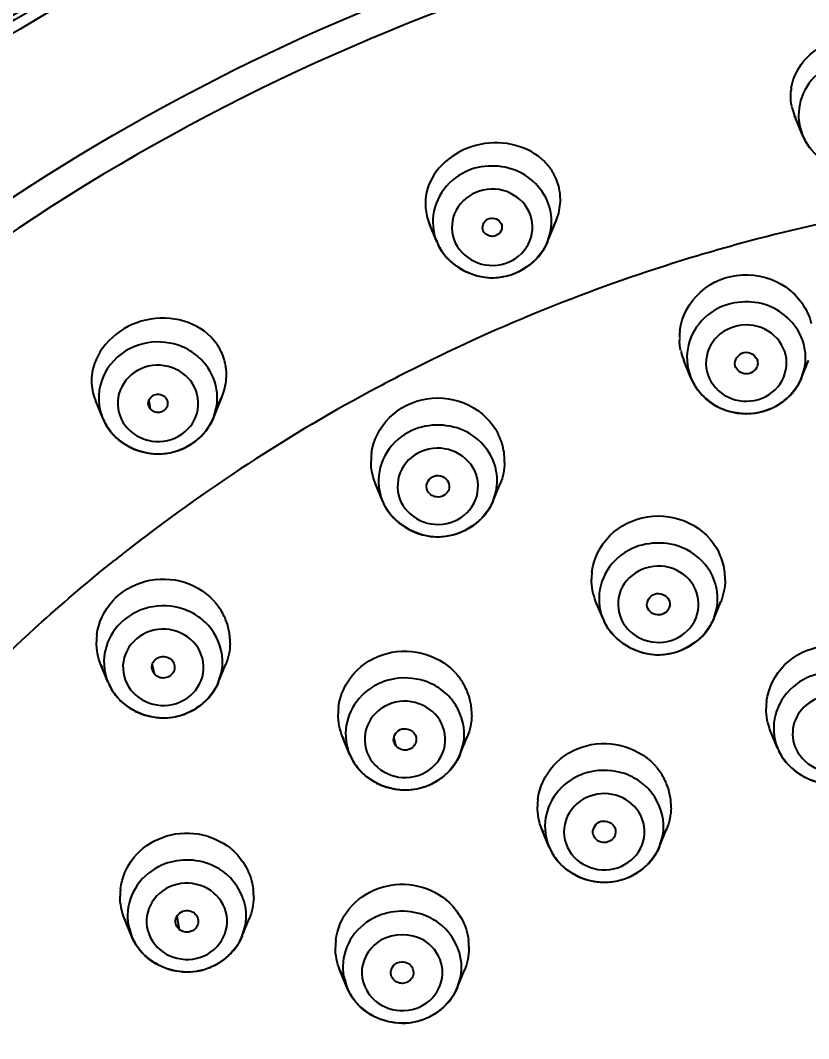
# Model space of a CAD drawing. Header units: millimetres. Extents: x 13495 to 14291, y -4366 to -3315.
# Drawn here: x 13871.43 to 13876.59, y -3789.52 to -3782.84 of the extents above; entities that cross this region are included whole.
import ezdxf

# ---------------------------------------------------------------- set-up
doc = ezdxf.new("R2010")
doc.units = ezdxf.units.MM
doc.header["$LTSCALE"] = 0.1
doc.layers.get('0').update_dxf_attribs({"lineweight": 15})
doc.layers.add('1', color=7, linetype='Continuous')
doc.styles.add('ARIAL', font='arial.ttf')
doc.dimstyles.new('사본 ISO-25', dxfattribs={"dimtxt": 4, "dimasz": 3.5, "dimexe": 0.5, "dimexo": 0.625, "dimgap": 1.5, "dimtad": 1, "dimtih": 1, "dimtoh": 1, "dimdec": 1, "dimlfac": 4, "dimdsep": 46, "dimtxsty": 'ARIAL', "dimcen": 0, "dimclrd": 3, "dimclre": 3, "dimclrt": 3, "dimadec": 1, "dimazin": 0, "dimtfac": 1, "dimtdec": 1, "dimtmove": 0, "dimatfit": 3, "dimfxl": 1.25, "dimtfill": 1, "dimarcsym": 0})

# ---------------------------------------------------------------- blocks, each defined once
blk = doc.blocks.new('*D104')
at = {"color": 3, "lineweight": -2, "transparency": 16777216}
for p, q in [((13864.184, -3793.8186), (13864.184, -3773.2593)), ((13894.2885, -3793.9819), (13894.2885, -3773.2593)), ((13867.684, -3773.7593), (13890.7885, -3773.7593))]:
    blk.add_line(p, q, dxfattribs=at)
at = {"color": 3, "transparency": 16777216}
for points in [[(13867.684, -3773.176), (13867.684, -3774.3427), (13864.184, -3773.7593)], [(13890.7885, -3773.176), (13890.7885, -3774.3427), (13894.2885, -3773.7593)]]:
    blk.add_solid(points, dxfattribs=at)
at = {"layer": 'Defpoints', "color": 0, "transparency": 16777216}
for p in [(13894.2885, -3773.7593), (13864.184, -3794.4436), (13894.2885, -3794.6069)]:
    blk.add_point(p, dxfattribs=at)
at = {"color": 3, "transparency": 16777216, "insert": (13879.2363, -3770.2511), "char_height": 4, "attachment_point": 5, "style": 'ARIAL', "bg_fill": 3, "box_fill_scale": 1.1, "bg_fill_color": 256, "bg_fill_true_color": 13158600, "bg_fill_transparency": 0}
blk.add_mtext('{\\fISOCPEUR|b0|i0|c0|p34;%%C}121', dxfattribs=at)

msp = doc.modelspace()

# ---------------------------------------------------------------- linework, layer by layer
at = {"layer": '1', "color": 7, "linetype": 'Continuous'}
for p, q in [((13876.5519, -3783.5922), (13876.4997, -3783.4642)), ((13876.5317, -3783.5234), (13876.5344, -3783.5365)), ((13876.5344, -3783.5365), (13876.5519, -3783.5922)), ((13874.931, -3783.8657), (13874.9222, -3783.8484)), ((13874.1551, -3784.2922), (13874.105, -3784.1694)), ((13874.8805, -3784.2922), (13874.937, -3784.1536)), ((13874.4593, -3784.2207), (13874.4555, -3784.2096)), ((13874.8805, -3784.2922), (13874.8998, -3784.2284)), ((13874.1551, -3784.2922), (13874.1627, -3784.3095)), ((13875.8202, -3785.1833), (13875.7743, -3785.0707)), ((13876.5456, -3785.1833), (13876.5916, -3785.0707)), ((13875.8001, -3785.1146), (13875.8018, -3785.1233)), ((13875.8018, -3785.1233), (13875.8027, -3785.1277)), ((13875.8027, -3785.1277), (13875.8202, -3785.1833)), ((13876.1105, -3785.1055), (13876.1096, -3785.102)), ((13876.5456, -3785.1833), (13876.5648, -3785.1195)), ((13871.9649, -3785.4475), (13871.9171, -3785.3303)), ((13872.2668, -3785.3334), (13872.2757, -3785.387)), ((13872.6903, -3785.4475), (13872.7476, -3785.3069)), ((13872.2757, -3785.387), (13872.2647, -3785.3628)), ((13872.6903, -3785.4475), (13872.7095, -3785.3837)), ((13873.7988, -3785.9913), (13873.7528, -3785.8787)), ((13873.7614, -3785.8982), (13873.7528, -3785.8787)), ((13873.7786, -3785.9226), (13873.7847, -3785.9521)), ((13874.093, -3785.9241), (13874.0887, -3785.9118)), ((13874.5242, -3785.9913), (13874.5701, -3785.8787)), ((13874.5242, -3785.9913), (13874.5434, -3785.9275)), ((13873.7988, -3785.9913), (13873.8064, -3786.0087)), ((13875.244, -3786.7649), (13875.198, -3786.6522)), ((13875.2066, -3786.6717), (13875.198, -3786.6522)), ((13875.9693, -3786.7649), (13876.0153, -3786.6522)), ((13875.2238, -3786.6962), (13875.2299, -3786.7257)), ((13875.5381, -3786.6976), (13875.534, -3786.686)), ((13875.9693, -3786.7649), (13875.9886, -3786.7011)), ((13875.244, -3786.7649), (13875.2516, -3786.7822)), ((13871.9994, -3787.1787), (13871.9534, -3787.066)), ((13872.2898, -3787.0656), (13872.3014, -3787.1243)), ((13872.7248, -3787.1787), (13872.7707, -3787.066)), ((13872.3014, -3787.1243), (13872.2888, -3787.0976)), ((13872.7248, -3787.1787), (13872.744, -3787.1149)), ((13873.5832, -3787.6515), (13873.5373, -3787.5388)), ((13873.8733, -3787.5443), (13873.8852, -3787.5971)), ((13874.3086, -3787.6515), (13874.3546, -3787.5388)), ((13876.3884, -3787.614), (13876.3425, -3787.5013)), ((13876.351, -3787.5208), (13876.3425, -3787.5013)), ((13873.8852, -3787.5971), (13873.873, -3787.5719)), ((13874.3086, -3787.6515), (13874.3278, -3787.5877)), ((13876.3683, -3787.5452), (13876.3744, -3787.5747)), ((13876.3884, -3787.614), (13876.396, -3787.6313)), ((13874.8896, -3788.2573), (13874.8436, -3788.1446)), ((13875.615, -3788.2573), (13875.6609, -3788.1446)), ((13875.1916, -3788.2029), (13875.1797, -3788.1792)), ((13875.615, -3788.2573), (13875.6342, -3788.1935)), ((13872.154, -3788.8449), (13872.108, -3788.7322)), ((13872.451, -3788.7146), (13872.4665, -3788.8015)), ((13872.8793, -3788.8449), (13872.9253, -3788.7322)), ((13872.1338, -3788.7761), (13872.154, -3788.8449)), ((13872.8793, -3788.8449), (13872.8986, -3788.7811)), ((13873.5651, -3789.1809), (13873.5191, -3789.0682)), ((13874.2905, -3789.1809), (13874.3365, -3789.0682)), ((13873.5449, -3789.1121), (13873.5651, -3789.1809)), ((13874.2905, -3789.1809), (13874.3097, -3789.1171))]:
    msp.add_line(p, q, dxfattribs=at)
for centre, radius, start, end in [((13876.8003, -3783.3321), 0.3263, 171.42297, 174.8519), ((13876.8322, -3783.3308), 0.3585, 192.00326, 192.66917), ((13876.8209, -3783.3334), 0.3469, 192.66172, 202.201), ((13876.8276, -3783.3304), 0.3542, 202.23117, 204.57653), ((13876.8739, -3783.4602), 0.3481, 180.57775, 190.47085), ((13876.8874, -3783.4548), 0.3626, 202.25567, 217.0837), ((13874.5923, -3784.0332), 0.3785, 42.51049, 48.23206), ((13874.6024, -3784.0243), 0.365, 30.92041, 42.54589), ((13874.5138, -3784.1913), 0.3976, 112.5157, 114.90561), ((13874.6155, -3784.0159), 0.3494, 28.63617, 30.84728), ((13874.6159, -3784.0153), 0.3488, 8.00059, 25.39648), ((13874.4136, -3784.0406), 0.334, 172.08467, 185.02031), ((13874.4187, -3784.0414), 0.3392, 168.18426, 172.07626), ((13874.4242, -3784.0425), 0.3447, 164.2431, 168.1831), ((13874.6195, -3784.0146), 0.3452, 5.4891, 7.95723), ((13879.2369, -3795.6275), 11.739, 95.75131, 104.70239), ((13874.5862, -3784.0103), 0.379, 337.77137, 345.75551), ((13874.4306, -3784.0372), 0.3514, 202.18379, 203.91727), ((13874.4297, -3784.0376), 0.3504, 203.91724, 205.44405), ((13874.4768, -3784.1603), 0.3476, 181.45723, 190.47345), ((13874.5579, -3784.16), 0.3487, 348.6939, 0.8839), ((13874.5684, -3784.0028), 0.3983, 327.16312, 336.60744), ((13874.5769, -3784.0067), 0.3889, 336.64156, 337.79973), ((13874.4838, -3784.1581), 0.355, 205.24294, 208.32886), ((13874.5456, -3784.1552), 0.3618, 323.77792, 337.76243), ((13879.2104, -3795.5162), 11.6246, 104.71513, 106.72222), ((13879.1816, -3795.4258), 11.5298, 106.71429, 116.02258), ((13876.1774, -3785.0795), 0.3943, 116.19972, 117.39668), ((13872.4116, -3785.1718), 0.3668, 41.64145, 43.83888), ((13872.4155, -3785.1685), 0.3616, 30.90115, 41.67102), ((13876.1346, -3784.922), 0.3897, 174.04418, 179.98776), ((13876.1384, -3784.9224), 0.3935, 173.08583, 174.05224), ((13872.4194, -3785.1657), 0.3569, 25.41414, 30.8287), ((13876.2225, -3785.0515), 0.3491, 356.80945, 12.65491), ((13872.4207, -3785.1647), 0.3552, 8.7411, 25.35813), ((13879.1171, -3795.2832), 11.3733, 116.04583, 118.04368), ((13876.134, -3784.9226), 0.3889, 192.6826, 193.4789), ((13876.1426, -3784.9203), 0.3979, 193.50905, 202.21084), ((13876.1476, -3784.9184), 0.4032, 202.19307, 202.95422), ((13876.1413, -3785.0515), 0.347, 183.12692, 190.48117), ((13876.2233, -3785.0512), 0.3483, 348.68105, 356.75255), ((13876.2213, -3784.9196), 0.4, 336.71622, 337.80236), ((13872.4218, -3785.1644), 0.3541, 7.66576, 8.72161), ((13872.4225, -3785.1643), 0.3534, 5.68774, 7.66612), ((13872.2348, -3785.2024), 0.343, 171.99951, 177.91407), ((13872.2398, -3785.2031), 0.3481, 170.75899, 172.00945), ((13876.1558, -3785.046), 0.3626, 202.25567, 217.0837), ((13876.2105, -3785.0462), 0.3621, 323.25936, 337.75325), ((13879.0349, -3795.1341), 11.2031, 118.03117, 128.17486), ((13872.3889, -3785.1603), 0.3875, 337.7741, 346.21562), ((13876.1647, -3785.0391), 0.3738, 217.10864, 225.81414), ((13876.2017, -3785.0396), 0.3731, 314.80628, 323.24308), ((13872.2364, -3785.1998), 0.345, 198.76212, 202.23748), ((13872.2413, -3785.1978), 0.3502, 202.23181, 203.53105), ((13872.2864, -3785.3156), 0.3475, 182.33806, 190.47922), ((13872.3667, -3785.3154), 0.3495, 348.7239, 5.08627), ((13872.3728, -3785.1536), 0.405, 327.77782, 336.66185), ((13872.3799, -3785.1569), 0.3971, 336.68816, 337.80279), ((13876.1707, -3785.0327), 0.3826, 225.83468, 234.4921), ((13876.1954, -3785.033), 0.3823, 305.94603, 314.78097), ((13872.2911, -3785.3144), 0.3524, 190.52836, 202.19458), ((13876.1777, -3785.0229), 0.3946, 234.49858, 244.73463), ((13876.1795, -3785.0189), 0.399, 244.7392, 249.73092), ((13876.1873, -3785.0209), 0.3968, 293.04103, 295.85155), ((13876.1886, -3785.0236), 0.3938, 295.85163, 305.94455), ((13872.3098, -3785.3063), 0.3727, 202.25995, 217.56546), ((13872.2957, -3785.3125), 0.3573, 202.20082, 208.29), ((13872.2977, -3785.3115), 0.3596, 208.28605, 209.18863), ((13872.3026, -3785.3086), 0.3652, 209.20733, 217.57511), ((13872.3054, -3785.3065), 0.3687, 217.57676, 221.65945), ((13872.3464, -3785.3037), 0.3731, 315.28027, 321.6501), ((13872.3159, -3785.2966), 0.3832, 221.71041, 235.70709), ((13874.2014, -3785.7315), 0.3982, 25.23873, 26.63819), ((13874.2, -3785.7322), 0.3998, 16.90524, 25.24184), ((13872.3222, -3785.2871), 0.3945, 235.73309, 245.21869), ((13872.3252, -3785.2806), 0.4017, 245.21444, 252.9756), ((13872.3276, -3785.2725), 0.4102, 252.99371, 263.46464), ((13872.3284, -3785.276), 0.4066, 280.74681, 287.61545), ((13872.3303, -3785.2817), 0.4006, 287.59612, 299.51493), ((13874.2053, -3785.7305), 0.3942, 8.47314, 16.89145), ((13874.2079, -3785.73), 0.3916, 0.00696, 8.46011), ((13872.3275, -3785.2727), 0.41, 263.47008, 269.91971), ((13872.3275, -3785.2705), 0.4122, 269.92238, 280.72258), ((13874.113, -3785.73), 0.3895, 174.08298, 179.98759), ((13874.1169, -3785.7304), 0.3934, 173.08721, 174.09127), ((13874.2137, -3785.7299), 0.3857, 358.81342, 359.99948), ((13874.2015, -3785.8592), 0.3487, 348.6939, 0.8839), ((13874.1197, -3785.8595), 0.3468, 183.14826, 190.48047), ((13874.2001, -3785.7277), 0.3997, 336.65819, 337.80297), ((13874.1893, -3785.8544), 0.3618, 323.77792, 337.76243), ((13874.1275, -3785.8573), 0.355, 205.24294, 208.32886), ((13878.9197, -3794.9773), 11.0086, 128.20811, 128.6452), ((13875.6466, -3786.505), 0.3982, 25.23873, 26.63819), ((13875.6451, -3786.5057), 0.3998, 16.90524, 25.24184), ((13875.6505, -3786.504), 0.3942, 8.47314, 16.89145), ((13875.5582, -3786.5036), 0.3895, 174.08298, 179.98759), ((13875.5621, -3786.5039), 0.3934, 173.08721, 174.09127), ((13875.653, -3786.5035), 0.3916, 0.00696, 8.46011), ((13875.6589, -3786.5035), 0.3857, 358.81342, 359.99948), ((13872.3908, -3786.9246), 0.4108, 37.56863, 39.00323), ((13872.3913, -3786.9242), 0.4101, 25.29252, 37.57761), ((13875.5648, -3786.6331), 0.3468, 183.14826, 190.48047), ((13875.6467, -3786.6327), 0.3487, 348.69391, 0.8839), ((13875.6452, -3786.5012), 0.3997, 336.65819, 337.80297), ((13872.4018, -3786.9189), 0.3984, 12.71498, 25.25092), ((13875.5727, -3786.6308), 0.355, 205.24294, 208.32886), ((13875.6345, -3786.628), 0.3618, 323.77792, 337.76243), ((13872.3175, -3786.9177), 0.3934, 173.08927, 174.14884), ((13872.4066, -3786.9176), 0.3934, 7.34476, 12.67048), ((13872.4068, -3786.9175), 0.3932, 6.4332, 7.34451), ((13872.4085, -3786.9174), 0.3915, 0.82583, 6.43683), ((13872.3133, -3786.9174), 0.3892, 174.14019, 179.9873), ((13872.4147, -3786.9173), 0.3853, 358.76783, 359.99941), ((13872.4119, -3786.9173), 0.3881, 0.00018, 0.81896), ((13872.324, -3786.9148), 0.4003, 202.19569, 205.24771), ((13872.3206, -3787.0468), 0.3472, 183.10431, 190.48193), ((13872.4027, -3787.0466), 0.348, 348.69428, 356.99931), ((13872.4011, -3786.9152), 0.3992, 336.57575, 337.80506), ((13872.3256, -3787.0456), 0.3524, 190.52836, 202.19458), ((13873.9746, -3787.3974), 0.4108, 37.56863, 39.00323), ((13872.3443, -3787.0375), 0.3727, 202.25995, 217.56546), ((13872.3302, -3787.0436), 0.3573, 202.20082, 208.29), ((13873.9752, -3787.3971), 0.4101, 25.29252, 37.57761), ((13872.3322, -3787.0426), 0.3596, 208.28605, 209.18863), ((13872.337, -3787.0398), 0.3652, 209.20733, 217.57511), ((13872.3398, -3787.0376), 0.3687, 217.57676, 221.65945), ((13872.3808, -3787.0349), 0.3731, 315.28027, 321.6501), ((13873.9857, -3787.3918), 0.3984, 12.71498, 25.25092), ((13872.3504, -3787.0277), 0.3832, 221.71041, 235.70709), ((13873.9013, -3787.3906), 0.3934, 173.08927, 174.14884), ((13873.9904, -3787.3904), 0.3934, 7.34476, 12.67048), ((13873.9906, -3787.3904), 0.3932, 6.4332, 7.34451), ((13876.7027, -3787.3526), 0.3895, 174.08298, 179.98759), ((13876.7066, -3787.353), 0.3934, 173.08721, 174.09127), ((13872.3567, -3787.0183), 0.3945, 235.73309, 245.21869), ((13872.3597, -3787.0118), 0.4017, 245.21444, 252.9756), ((13872.362, -3787.0036), 0.4102, 252.99371, 263.46464), ((13872.362, -3787.0016), 0.4122, 269.92238, 280.72258), ((13872.3628, -3787.0071), 0.4066, 280.74681, 287.61545), ((13872.3648, -3787.0128), 0.4006, 287.59612, 299.51493), ((13873.8971, -3787.3902), 0.3892, 174.14019, 179.9873), ((13873.9924, -3787.3902), 0.3915, 0.82584, 6.43683), ((13873.9958, -3787.3901), 0.3881, 0.00018, 0.81896), ((13873.9985, -3787.3901), 0.3853, 358.76783, 359.99941), ((13872.362, -3787.0038), 0.41, 263.47008, 269.91971), ((13873.9079, -3787.3876), 0.4003, 202.19569, 205.24771), ((13873.9045, -3787.5196), 0.3472, 183.10431, 190.48193), ((13873.9866, -3787.5195), 0.348, 348.69427, 356.99931), ((13873.9849, -3787.388), 0.3992, 336.57575, 337.80506), ((13876.7093, -3787.4821), 0.3468, 183.14826, 190.48047), ((13873.9095, -3787.5184), 0.3524, 190.52836, 202.19458), ((13873.9282, -3787.5103), 0.3727, 202.25995, 217.56546), ((13873.9141, -3787.5165), 0.3573, 202.20082, 208.29), ((13876.7171, -3787.4799), 0.355, 205.24294, 208.32886), ((13873.916, -3787.5154), 0.3596, 208.28605, 209.18863), ((13873.9209, -3787.5126), 0.3652, 209.20733, 217.57511), ((13873.9237, -3787.5104), 0.3687, 217.57676, 221.65945), ((13873.9647, -3787.5077), 0.3731, 315.28027, 321.6501), ((13875.281, -3788.0032), 0.4108, 37.56863, 39.00323), ((13873.9343, -3787.5006), 0.3832, 221.71041, 235.70709), ((13875.2815, -3788.0028), 0.4101, 25.29252, 37.57761), ((13873.9405, -3787.4911), 0.3945, 235.73309, 245.21869), ((13873.9435, -3787.4846), 0.4017, 245.21444, 252.9756), ((13873.9459, -3787.4764), 0.4102, 252.99371, 263.46464), ((13873.9467, -3787.48), 0.4066, 280.74681, 287.61545), ((13873.9486, -3787.4856), 0.4006, 287.59612, 299.51493), ((13875.2921, -3787.9975), 0.3984, 12.71498, 25.25092), ((13873.9458, -3787.4767), 0.41, 263.47008, 269.91971), ((13873.9458, -3787.4744), 0.4122, 269.92238, 280.72258), ((13875.2967, -3787.9962), 0.3935, 6.43448, 12.66977), ((13875.2035, -3787.9959), 0.3892, 174.14019, 179.9873), ((13875.2077, -3787.9963), 0.3934, 173.08927, 174.14884), ((13875.2988, -3787.996), 0.3915, 0.82583, 6.43683), ((13875.3049, -3787.9959), 0.3853, 358.76783, 359.99941), ((13875.3021, -3787.9959), 0.3881, 0.00018, 0.81896), ((13875.2143, -3787.9934), 0.4003, 202.19569, 205.24771), ((13875.2109, -3788.1254), 0.3472, 183.10431, 190.48193), ((13875.2929, -3788.1252), 0.348, 348.69428, 356.99931), ((13875.2913, -3787.9938), 0.3992, 336.57575, 337.80506), ((13875.2158, -3788.1242), 0.3524, 190.52836, 202.19458), ((13872.5334, -3788.601), 0.4265, 49.62067, 50.89991), ((13875.2345, -3788.1161), 0.3727, 202.25995, 217.56546), ((13875.2204, -3788.1222), 0.3573, 202.20082, 208.29001), ((13875.2224, -3788.1212), 0.3596, 208.28606, 209.18863), ((13875.2273, -3788.1184), 0.3652, 209.20733, 217.57511), ((13875.2301, -3788.1162), 0.3687, 217.57676, 221.65945), ((13875.2711, -3788.1135), 0.3731, 315.28027, 321.6501), ((13872.5122, -3788.7432), 0.3967, 113.66275, 117.5932), ((13875.2406, -3788.1063), 0.3832, 221.71041, 235.70709), ((13875.2469, -3788.0969), 0.3945, 235.73309, 245.21869), ((13875.2499, -3788.0904), 0.4017, 245.21444, 252.9756), ((13875.2523, -3788.0822), 0.4102, 252.99371, 263.46464), ((13875.2531, -3788.0857), 0.4066, 280.74681, 287.61545), ((13875.255, -3788.0914), 0.4006, 287.59612, 299.51493), ((13872.4685, -3788.5836), 0.3898, 174.00849, 179.98797), ((13872.4721, -3788.5839), 0.3935, 173.08475, 174.0163), ((13872.5611, -3788.5839), 0.3935, 6.03849, 6.91974), ((13872.564, -3788.5836), 0.3905, 1.09891, 6.04376), ((13875.2522, -3788.0824), 0.41, 263.47008, 269.91971), ((13875.2522, -3788.0802), 0.4122, 269.92238, 280.72258), ((13872.5685, -3788.5835), 0.3861, 358.87099, 1.09162), ((13873.9445, -3788.937), 0.4265, 49.62067, 50.89991), ((13872.4783, -3788.5812), 0.3999, 202.1913, 203.16065), ((13872.4834, -3788.5788), 0.4055, 203.18745, 213.51366), ((13872.475, -3788.713), 0.3471, 183.12522, 190.48123), ((13872.5562, -3788.7127), 0.3491, 348.71176, 4.15402), ((13872.5548, -3788.581), 0.4002, 336.76438, 337.80188), ((13873.9226, -3789.0778), 0.3951, 115.4522, 117.59737), ((13873.932, -3789.0792), 0.3968, 65.97719, 66.92406), ((13872.4827, -3788.7108), 0.355, 202.17964, 205.50507), ((13872.4891, -3788.7076), 0.3621, 205.53345, 215.53338), ((13872.545, -3788.7082), 0.3612, 324.59697, 337.77046), ((13873.8797, -3788.9195), 0.3898, 174.00849, 179.98796), ((13873.8833, -3788.9199), 0.3935, 173.08475, 174.0163), ((13873.9336, -3789.1009), 0.2647, 49.68426, 60.17315), ((13873.9722, -3788.9199), 0.3935, 6.0385, 6.91974), ((13873.9752, -3788.9196), 0.3905, 1.09891, 6.04376), ((13872.4923, -3788.7054), 0.3661, 215.52225, 216.87474), ((13872.4935, -3788.7045), 0.3676, 216.87498, 217.90571), ((13872.5007, -3788.6986), 0.3769, 217.94692, 229.63083), ((13872.5361, -3788.7017), 0.3722, 315.494, 324.57364), ((13873.9797, -3788.9195), 0.3861, 358.871, 1.09163), ((13872.523, -3788.6862), 0.3925, 297.16635, 307.90168), ((13872.5305, -3788.6961), 0.3802, 307.91776, 315.48163), ((13872.5173, -3788.6731), 0.4069, 278.38269, 279.66955), ((13872.5173, -3788.6729), 0.4071, 279.67453, 292.66367), ((13872.5211, -3788.6827), 0.3965, 292.69392, 297.16854), ((13873.8895, -3788.9171), 0.3999, 202.1913, 203.16065), ((13873.8945, -3788.9148), 0.4055, 203.18745, 213.51366), ((13873.8862, -3789.049), 0.3471, 183.12522, 190.48123), ((13873.9674, -3789.0487), 0.3491, 348.71176, 4.15402), ((13873.9659, -3788.917), 0.4002, 336.76438, 337.80188), ((13873.8939, -3789.0468), 0.355, 202.17964, 205.50507), ((13873.9002, -3789.0436), 0.3621, 205.53345, 215.53338), ((13873.9562, -3789.0442), 0.3612, 324.59697, 337.77046), ((13873.9034, -3789.0414), 0.3661, 215.52225, 216.87474), ((13873.9046, -3789.0405), 0.3676, 216.87498, 217.90571), ((13873.9118, -3789.0345), 0.3769, 217.94692, 229.63083), ((13873.9473, -3789.0377), 0.3722, 315.494, 324.57364), ((13873.9341, -3789.0222), 0.3925, 297.16635, 307.90168), ((13873.9416, -3789.032), 0.3802, 307.91776, 315.48163), ((13873.9285, -3789.0091), 0.4069, 278.38269, 279.66955), ((13873.9284, -3789.0089), 0.4071, 279.67453, 292.66367), ((13873.9323, -3789.0187), 0.3965, 292.69392, 297.16854)]:
    msp.add_arc(centre, radius, start, end, dxfattribs=at)
for points, knots in [([(13890.4964, -3803.3838), (13891.7025, -3802.0103), (13893.5812, -3798.7628), (13894.181, -3793.1935), (13892.4539, -3787.8406), (13888.6966, -3783.5616), (13883.5237, -3780.9851), (13877.7181, -3780.471), (13872.142, -3782.0794), (13869.0826, -3784.4668), (13867.869, -3785.8853)], [0, 0, 0, 0, 0.12306, 0.244548, 0.366574, 0.490907, 0.617911, 0.74639, 0.874326, 1, 1, 1, 1]), ([(13871.2498, -3782.8814), (13872.3544, -3782.204), (13874.7631, -3781.1316), (13878.6612, -3780.4901), (13882.6022, -3780.8428), (13886.3068, -3782.1679), (13889.5137, -3784.3745), (13891.992, -3787.3122), (13893.5588, -3790.7703), (13893.9167, -3793.2694), (13893.9167, -3794.5069)], [0, 0, 0, 0, 0.126491, 0.254042, 0.381737, 0.50862, 0.633952, 0.757411, 0.879197, 1, 1, 1, 1]), ([(13864.63, -3793.2566), (13864.7985, -3791.5486), (13865.8389, -3788.1363), (13869.2264, -3783.9757), (13873.9583, -3781.2677), (13879.388, -3780.3626), (13884.7984, -3781.3675), (13889.4745, -3784.1631), (13892.7757, -3788.3871), (13893.7443, -3791.8176), (13893.8773, -3793.5278)], [0, 0, 0, 0, 0.121767, 0.245638, 0.372075, 0.500191, 0.628257, 0.75457, 0.878307, 1, 1, 1, 1]), ([(13865.5061, -3794.0538), (13865.5699, -3792.7498), (13866.1258, -3790.1294), (13868.1502, -3786.6444), (13871.1731, -3783.8917), (13874.9145, -3782.1166), (13879.0382, -3781.4684), (13883.1805, -3782.0032), (13886.9724, -3783.6719), (13889.0646, -3785.4698), (13889.9385, -3786.4918)], [0, 0, 0, 0, 0.120916, 0.24321, 0.36755, 0.493861, 0.621392, 0.748983, 0.875454, 1, 1, 1, 1]), ([(13892.7719, -3794.0552), (13892.7069, -3792.7184), (13892.1186, -3790.0303), (13889.9707, -3786.491), (13886.7787, -3783.7586), (13882.8617, -3782.0957), (13878.5994, -3781.6522), (13874.3976, -3782.4698), (13870.6614, -3784.4699), (13868.7005, -3786.497), (13867.9181, -3787.6229)], [0, 0, 0, 0, 0.121003, 0.243481, 0.36811, 0.494728, 0.622437, 0.749946, 0.876036, 1, 1, 1, 1]), ([(13876.4776, -3783.2835), (13876.4888, -3783.2097), (13876.5704, -3783.0616), (13876.8551, -3782.904), (13877.1469, -3782.9629), (13877.2581, -3783.077)], [0, 0, 0, 0, 0.236292, 0.4956, 1, 1, 1, 1]), ([(13876.7276, -3783.1383), (13876.6679, -3783.1692), (13876.5635, -3783.2626), (13876.5252, -3783.3982), (13876.5259, -3783.4637)], [0, 0, 0, 0, 0.506472, 1, 1, 1, 1]), ([(13877.2772, -3783.5922), (13877.2489, -3783.6616), (13877.1448, -3783.786), (13876.9145, -3783.8522), (13876.6843, -3783.786), (13876.5802, -3783.6616), (13876.5519, -3783.5922)], [0, 0, 0, 0, 0.248278, 0.50001, 0.751734, 1, 1, 1, 1]), ([(13874.8444, -3783.7509), (13874.7342, -3783.6525), (13874.3976, -3783.5847), (13874.1313, -3783.8109), (13874.0924, -3783.9489)], [0, 0, 0, 0, 0.507451, 1, 1, 1, 1]), ([(13874.3463, -3783.8307), (13874.282, -3783.8606), (13874.1682, -3783.9561), (13874.1275, -3784.1001), (13874.1293, -3784.1691)], [0, 0, 0, 0, 0.506886, 1, 1, 1, 1]), ([(13874.7596, -3784.0944), (13874.7316, -3784.0349), (13874.6192, -3783.9365), (13874.4025, -3783.9427), (13874.2443, -3784.0925), (13874.2489, -3784.2401), (13874.2761, -3784.2978)], [0, 0, 0, 0, 0.250422, 0.507478, 0.757152, 1, 1, 1, 1]), ([(13874.2761, -3784.2978), (13874.3041, -3784.3573), (13874.4164, -3784.4558), (13874.6332, -3784.4495), (13874.7913, -3784.2997), (13874.7868, -3784.1521), (13874.7596, -3784.0944)], [0, 0, 0, 0, 0.250422, 0.507478, 0.757152, 1, 1, 1, 1]), ([(13874.4554, -3784.2096), (13874.4491, -3784.1828), (13874.4905, -3784.1125), (13874.5642, -3784.1458), (13874.5764, -3784.1715)], [0, 0, 0, 0, 0.491397, 1, 1, 1, 1]), ([(13874.5775, -3784.2178), (13874.5693, -3784.239), (13874.5206, -3784.2716), (13874.4694, -3784.2422), (13874.4593, -3784.2207)], [0, 0, 0, 0, 0.489269, 1, 1, 1, 1]), ([(13874.8805, -3784.2922), (13874.827, -3784.4234), (13874.5299, -3784.6289), (13874.2235, -3784.4385), (13874.163, -3784.31)], [0, 0, 0, 0, 0.499664, 1, 1, 1, 1]), ([(13874.1714, -3784.3265), (13874.2311, -3784.4373), (13874.4882, -3784.5987), (13874.7627, -3784.4712), (13874.8375, -3784.369)], [0, 0, 0, 0, 0.498447, 1, 1, 1, 1]), ([(13875.7478, -3784.875), (13875.7593, -3784.7801), (13875.8615, -3784.5907), (13876.156, -3784.4757), (13876.4614, -3784.558), (13876.586, -3784.734), (13876.6093, -3784.8274)], [0, 0, 0, 0, 0.244863, 0.498768, 0.753719, 1, 1, 1, 1]), ([(13875.9959, -3784.7295), (13875.934, -3784.7615), (13875.8262, -3784.8599), (13875.7911, -3785.0026), (13875.7948, -3785.0704)], [0, 0, 0, 0, 0.506535, 1, 1, 1, 1]), ([(13872.6761, -3784.9178), (13872.5675, -3784.8046), (13872.1954, -3784.7244), (13871.9211, -3784.9946), (13871.8963, -3785.1472)], [0, 0, 0, 0, 0.503601, 1, 1, 1, 1]), ([(13876.4418, -3785.0353), (13876.4275, -3784.9719), (13876.3383, -3784.8522), (13876.1243, -3784.8174), (13875.9392, -3784.9315), (13875.91, -3785.0769), (13875.9241, -3785.1393)], [0, 0, 0, 0, 0.247482, 0.504088, 0.756675, 1, 1, 1, 1]), ([(13872.2308, -3784.9599), (13872.1484, -3784.98), (13871.9933, -3785.0738), (13871.9358, -3785.2479), (13871.9392, -3785.3298)], [0, 0, 0, 0, 0.50863, 1, 1, 1, 1]), ([(13875.9241, -3785.1393), (13875.9383, -3785.2027), (13876.0275, -3785.3223), (13876.2416, -3785.3572), (13876.4267, -3785.243), (13876.4558, -3785.0977), (13876.4418, -3785.0353)], [0, 0, 0, 0, 0.247482, 0.504088, 0.756675, 1, 1, 1, 1]), ([(13876.1096, -3785.102), (13876.1021, -3785.0689), (13876.161, -3784.9819), (13876.2486, -3785.0386), (13876.2563, -3785.0726)], [0, 0, 0, 0, 0.494205, 1, 1, 1, 1]), ([(13872.5417, -3785.2045), (13872.5011, -3785.1518), (13872.3714, -3785.0781), (13872.1596, -3785.1253), (13872.0367, -3785.3056), (13872.0745, -3785.4477), (13872.1135, -3785.4984)], [0, 0, 0, 0, 0.253263, 0.509573, 0.756364, 1, 1, 1, 1]), ([(13876.2544, -3785.1086), (13876.2451, -3785.1366), (13876.1807, -3785.1809), (13876.1185, -3785.1337), (13876.1104, -3785.1055)], [0, 0, 0, 0, 0.500372, 1, 1, 1, 1]), ([(13872.1135, -3785.4984), (13872.154, -3785.5511), (13872.2837, -3785.6249), (13872.4955, -3785.5777), (13872.6184, -3785.3973), (13872.5807, -3785.2553), (13872.5417, -3785.2045)], [0, 0, 0, 0, 0.253263, 0.509573, 0.756364, 1, 1, 1, 1]), ([(13876.5456, -3785.1833), (13876.5173, -3785.2528), (13876.4132, -3785.3772), (13876.1829, -3785.4434), (13875.9527, -3785.3772), (13875.8486, -3785.2528), (13875.8202, -3785.1833)], [0, 0, 0, 0, 0.248278, 0.50001, 0.751734, 1, 1, 1, 1]), ([(13872.2647, -3785.3628), (13872.2596, -3785.3378), (13872.295, -3785.2748), (13872.3632, -3785.2948), (13872.3794, -3785.3159)], [0, 0, 0, 0, 0.489683, 1, 1, 1, 1]), ([(13873.7264, -3785.683), (13873.737, -3785.5951), (13873.8252, -3785.4197), (13874.0867, -3785.2934), (13874.3747, -3785.3348), (13874.5169, -3785.4724), (13874.5573, -3785.5529)], [0, 0, 0, 0, 0.244027, 0.496517, 0.751703, 1, 1, 1, 1]), ([(13872.3869, -3785.3746), (13872.3788, -3785.3937), (13872.3367, -3785.4224), (13872.289, -3785.4042), (13872.2757, -3785.387)], [0, 0, 0, 0, 0.488276, 1, 1, 1, 1]), ([(13872.6903, -3785.4475), (13872.6411, -3785.568), (13872.3869, -3785.762), (13872.0943, -3785.6374), (13872.0144, -3785.5336)], [0, 0, 0, 0, 0.498395, 1, 1, 1, 1]), ([(13873.9914, -3785.5292), (13873.9252, -3785.5597), (13873.8082, -3785.6585), (13873.7694, -3785.8078), (13873.7733, -3785.8786)], [0, 0, 0, 0, 0.506969, 1, 1, 1, 1]), ([(13874.4032, -3785.7936), (13874.3752, -3785.7341), (13874.2629, -3785.6356), (13874.0462, -3785.6419), (13873.888, -3785.7917), (13873.8925, -3785.9393), (13873.9197, -3785.997)], [0, 0, 0, 0, 0.250422, 0.507478, 0.757152, 1, 1, 1, 1]), ([(13873.9197, -3785.997), (13873.9477, -3786.0565), (13874.0601, -3786.1549), (13874.2768, -3786.1487), (13874.435, -3785.9989), (13874.4304, -3785.8513), (13874.4032, -3785.7936)], [0, 0, 0, 0, 0.250422, 0.507478, 0.757152, 1, 1, 1, 1]), ([(13874.0886, -3785.9118), (13874.0808, -3785.8805), (13874.1288, -3785.7973), (13874.2157, -3785.8363), (13874.23, -3785.8665)], [0, 0, 0, 0, 0.491276, 1, 1, 1, 1]), ([(13874.2325, -3785.918), (13874.2232, -3785.944), (13874.1656, -3785.9853), (13874.1048, -3785.9492), (13874.093, -3785.9241)], [0, 0, 0, 0, 0.498767, 1, 1, 1, 1]), ([(13874.5242, -3785.9913), (13874.4706, -3786.1226), (13874.1736, -3786.3281), (13873.8672, -3786.1376), (13873.8066, -3786.0092)], [0, 0, 0, 0, 0.499664, 1, 1, 1, 1]), ([(13873.815, -3786.0257), (13873.8747, -3786.1365), (13874.1318, -3786.2979), (13874.4063, -3786.1704), (13874.4811, -3786.0682)], [0, 0, 0, 0, 0.498447, 1, 1, 1, 1]), ([(13875.1716, -3786.4566), (13875.1822, -3786.3687), (13875.2704, -3786.1932), (13875.5319, -3786.067), (13875.8198, -3786.1083), (13875.9621, -3786.2459), (13876.0025, -3786.3265)], [0, 0, 0, 0, 0.244027, 0.496517, 0.751703, 1, 1, 1, 1]), ([(13875.4352, -3786.3034), (13875.3693, -3786.334), (13875.2531, -3786.4328), (13875.2146, -3786.5816), (13875.2185, -3786.6521)], [0, 0, 0, 0, 0.506934, 1, 1, 1, 1]), ([(13870.2917, -3788.1463), (13870.6755, -3787.657), (13871.2477, -3787.0469), (13871.8817, -3786.5097), (13872.0449, -3786.3793)], [0, 0, 0, 0, 0.748559, 1, 1, 1, 1]), ([(13875.8484, -3786.5672), (13875.8204, -3786.5077), (13875.708, -3786.4092), (13875.4913, -3786.4154), (13875.3332, -3786.5653), (13875.3377, -3786.7128), (13875.3649, -3786.7705)], [0, 0, 0, 0, 0.250422, 0.507478, 0.757152, 1, 1, 1, 1]), ([(13871.927, -3786.8704), (13871.9368, -3786.7895), (13872.0121, -3786.6281), (13872.2409, -3786.4947), (13872.507, -3786.5006), (13872.6572, -3786.6009), (13872.71, -3786.666)], [0, 0, 0, 0, 0.243348, 0.494459, 0.749551, 1, 1, 1, 1]), ([(13875.3649, -3786.7705), (13875.3929, -3786.83), (13875.5053, -3786.9285), (13875.722, -3786.9222), (13875.8801, -3786.7724), (13875.8756, -3786.6248), (13875.8484, -3786.5672)], [0, 0, 0, 0, 0.250422, 0.507478, 0.757152, 1, 1, 1, 1]), ([(13875.5339, -3786.686), (13875.5258, -3786.6547), (13875.5734, -3786.5707), (13875.6609, -3786.6097), (13875.6752, -3786.64)], [0, 0, 0, 0, 0.491167, 1, 1, 1, 1]), ([(13872.1589, -3786.7337), (13872.1012, -3786.7671), (13872.0021, -3786.8645), (13871.9704, -3787.0007), (13871.9739, -3787.0656)], [0, 0, 0, 0, 0.506103, 1, 1, 1, 1]), ([(13875.6785, -3786.689), (13875.6702, -3786.7157), (13875.6125, -3786.7595), (13875.5501, -3786.7231), (13875.5381, -3786.6976)], [0, 0, 0, 0, 0.498223, 1, 1, 1, 1]), ([(13875.9693, -3786.7649), (13875.9158, -3786.8962), (13875.6188, -3787.1016), (13875.3123, -3786.9112), (13875.2518, -3786.7828)], [0, 0, 0, 0, 0.499664, 1, 1, 1, 1]), ([(13875.2602, -3786.7993), (13875.3199, -3786.9101), (13875.577, -3787.0715), (13875.8515, -3786.9439), (13875.9263, -3786.8417)], [0, 0, 0, 0, 0.498447, 1, 1, 1, 1]), ([(13872.5762, -3786.9357), (13872.5356, -3786.883), (13872.4059, -3786.8092), (13872.1941, -3786.8564), (13872.0712, -3787.0368), (13872.1089, -3787.1788), (13872.148, -3787.2295)], [0, 0, 0, 0, 0.253263, 0.509573, 0.756364, 1, 1, 1, 1]), ([(13872.148, -3787.2295), (13872.1885, -3787.2823), (13872.3182, -3787.356), (13872.53, -3787.3088), (13872.6529, -3787.1285), (13872.6152, -3786.9864), (13872.5762, -3786.9357)], [0, 0, 0, 0, 0.253263, 0.509573, 0.756364, 1, 1, 1, 1]), ([(13876.316, -3787.3056), (13876.3267, -3787.2177), (13876.4149, -3787.0423), (13876.6763, -3786.9161), (13876.9643, -3786.9574), (13877.1066, -3787.095), (13877.1469, -3787.1756)], [0, 0, 0, 0, 0.244027, 0.496517, 0.751703, 1, 1, 1, 1]), ([(13872.2888, -3787.0975), (13872.2831, -3787.0727), (13872.3076, -3787.0105), (13872.3729, -3787.008), (13872.3969, -3787.02)], [0, 0, 0, 0, 0.487651, 1, 1, 1, 1]), ([(13873.5108, -3787.3432), (13873.5206, -3787.2623), (13873.596, -3787.1009), (13873.8248, -3786.9675), (13874.0908, -3786.9734), (13874.2411, -3787.0737), (13874.2939, -3787.1389)], [0, 0, 0, 0, 0.243348, 0.494459, 0.749551, 1, 1, 1, 1]), ([(13872.3969, -3787.02), (13872.402, -3787.0225), (13872.4114, -3787.0285), (13872.4194, -3787.0366), (13872.4227, -3787.041)], [0, 0, 0, 0, 0.503335, 1, 1, 1, 1]), ([(13872.4327, -3787.1064), (13872.4236, -3787.1299), (13872.3744, -3787.1682), (13872.317, -3787.1445), (13872.3014, -3787.1243)], [0, 0, 0, 0, 0.496595, 1, 1, 1, 1]), ([(13872.7248, -3787.1787), (13872.6756, -3787.2992), (13872.4214, -3787.4931), (13872.1287, -3787.3685), (13872.0489, -3787.2647)], [0, 0, 0, 0, 0.498395, 1, 1, 1, 1]), ([(13873.7428, -3787.2065), (13873.6851, -3787.2399), (13873.5859, -3787.3373), (13873.5542, -3787.4735), (13873.5578, -3787.5384)], [0, 0, 0, 0, 0.506103, 1, 1, 1, 1]), ([(13876.5796, -3787.1525), (13876.5138, -3787.1831), (13876.3975, -3787.2819), (13876.3591, -3787.4307), (13876.363, -3787.5012)], [0, 0, 0, 0, 0.506934, 1, 1, 1, 1]), ([(13876.8884, -3787.3042), (13876.8408, -3787.2769), (13876.7264, -3787.2519), (13876.5667, -3787.3155), (13876.4743, -3787.459), (13876.4872, -3787.5726), (13876.5093, -3787.6196)], [0, 0, 0, 0, 0.256126, 0.510827, 0.757181, 1, 1, 1, 1]), ([(13874.16, -3787.4085), (13874.1195, -3787.3558), (13873.9897, -3787.282), (13873.778, -3787.3292), (13873.6551, -3787.5096), (13873.6928, -3787.6517), (13873.7318, -3787.7024)], [0, 0, 0, 0, 0.253263, 0.509573, 0.756364, 1, 1, 1, 1]), ([(13873.7318, -3787.7024), (13873.7724, -3787.7551), (13873.9021, -3787.8288), (13874.1139, -3787.7817), (13874.2368, -3787.6013), (13874.199, -3787.4592), (13874.16, -3787.4085)], [0, 0, 0, 0, 0.253263, 0.509573, 0.756364, 1, 1, 1, 1]), ([(13873.873, -3787.5719), (13873.8656, -3787.5425), (13873.9053, -3787.4655), (13873.9873, -3787.4888), (13874.0066, -3787.5138)], [0, 0, 0, 0, 0.489201, 1, 1, 1, 1]), ([(13876.5093, -3787.6196), (13876.5374, -3787.6791), (13876.6497, -3787.7776), (13876.8664, -3787.7713), (13877.0246, -3787.6215), (13877.0201, -3787.4739), (13876.9929, -3787.4162)], [0, 0, 0, 0, 0.250422, 0.507478, 0.757152, 1, 1, 1, 1]), ([(13874.0176, -3787.5761), (13874.0096, -3787.6005), (13873.9603, -3787.6415), (13873.9012, -3787.6178), (13873.8852, -3787.5971)], [0, 0, 0, 0, 0.496013, 1, 1, 1, 1]), ([(13874.8172, -3787.949), (13874.827, -3787.8681), (13874.9024, -3787.7067), (13875.1311, -3787.5733), (13875.3972, -3787.5792), (13875.5474, -3787.6795), (13875.6002, -3787.7446)], [0, 0, 0, 0, 0.243348, 0.494459, 0.749551, 1, 1, 1, 1]), ([(13874.3086, -3787.6515), (13874.2594, -3787.772), (13874.0053, -3787.9659), (13873.7126, -3787.8414), (13873.6327, -3787.7375)], [0, 0, 0, 0, 0.498395, 1, 1, 1, 1]), ([(13877.1138, -3787.614), (13877.0603, -3787.7452), (13876.7632, -3787.9507), (13876.4568, -3787.7603), (13876.3963, -3787.6318)], [0, 0, 0, 0, 0.499664, 1, 1, 1, 1]), ([(13876.4047, -3787.6483), (13876.4644, -3787.7591), (13876.7215, -3787.9205), (13876.9959, -3787.793), (13877.0708, -3787.6908)], [0, 0, 0, 0, 0.498447, 1, 1, 1, 1]), ([(13875.0491, -3787.8123), (13874.9915, -3787.8457), (13874.8923, -3787.9431), (13874.8606, -3788.0792), (13874.8641, -3788.1442)], [0, 0, 0, 0, 0.506103, 1, 1, 1, 1]), ([(13875.4664, -3788.0143), (13875.4279, -3787.9643), (13875.3079, -3787.892), (13875.1705, -3787.9157), (13875.115, -3787.9475)], [0, 0, 0, 0, 0.496422, 1, 1, 1, 1]), ([(13875.115, -3787.9475), (13875.0558, -3787.9815), (13874.9597, -3788.1033), (13874.9972, -3788.2549), (13875.0382, -3788.3081)], [0, 0, 0, 0, 0.504188, 1, 1, 1, 1]), ([(13875.0382, -3788.3081), (13875.0787, -3788.3609), (13875.2085, -3788.4346), (13875.4202, -3788.3874), (13875.5431, -3788.2071), (13875.5054, -3788.065), (13875.4664, -3788.0143)], [0, 0, 0, 0, 0.253263, 0.509573, 0.756364, 1, 1, 1, 1]), ([(13875.1797, -3788.1792), (13875.1716, -3788.1499), (13875.2102, -3788.0712), (13875.2935, -3788.0943), (13875.313, -3788.1196)], [0, 0, 0, 0, 0.488668, 1, 1, 1, 1]), ([(13872.0815, -3788.5365), (13872.0905, -3788.4626), (13872.1544, -3788.3152), (13872.3516, -3788.1786), (13872.5923, -3788.1551), (13872.7423, -3788.2212), (13872.8024, -3788.27)], [0, 0, 0, 0, 0.242884, 0.49279, 0.747555, 1, 1, 1, 1]), ([(13875.3246, -3788.1789), (13875.3177, -3788.204), (13875.2686, -3788.2479), (13875.2078, -3788.2239), (13875.1916, -3788.2029)], [0, 0, 0, 0, 0.494854, 1, 1, 1, 1]), ([(13875.615, -3788.2573), (13875.5658, -3788.3778), (13875.3116, -3788.5717), (13875.019, -3788.4471), (13874.9391, -3788.3433)], [0, 0, 0, 0, 0.498395, 1, 1, 1, 1]), ([(13872.3284, -3788.3916), (13872.2669, -3788.4238), (13872.1596, -3788.5221), (13872.1248, -3788.6643), (13872.1285, -3788.7319)], [0, 0, 0, 0, 0.506503, 1, 1, 1, 1]), ([(13872.6937, -3788.5631), (13872.6426, -3788.5196), (13872.5014, -3788.4727), (13872.3024, -3788.56), (13872.2221, -3788.7632), (13872.2904, -3788.8928), (13872.3396, -3788.9346)], [0, 0, 0, 0, 0.255526, 0.510011, 0.754458, 1, 1, 1, 1]), ([(13873.4927, -3788.8725), (13873.5017, -3788.7986), (13873.5656, -3788.6512), (13873.7628, -3788.5146), (13874.0035, -3788.4911), (13874.1535, -3788.5572), (13874.2135, -3788.606)], [0, 0, 0, 0, 0.242884, 0.49279, 0.747555, 1, 1, 1, 1]), ([(13872.3396, -3788.9346), (13872.3907, -3788.9781), (13872.5319, -3789.0249), (13872.7309, -3788.9377), (13872.8112, -3788.7344), (13872.7429, -3788.6048), (13872.6937, -3788.5631)], [0, 0, 0, 0, 0.255526, 0.510011, 0.754458, 1, 1, 1, 1]), ([(13872.4436, -3788.7646), (13872.4368, -3788.7373), (13872.4693, -3788.667), (13872.5443, -3788.6771), (13872.5668, -3788.6962)], [0, 0, 0, 0, 0.488059, 1, 1, 1, 1]), ([(13873.7396, -3788.7276), (13873.678, -3788.7598), (13873.5708, -3788.8581), (13873.536, -3789.0003), (13873.5397, -3789.0679)], [0, 0, 0, 0, 0.506503, 1, 1, 1, 1]), ([(13872.5882, -3788.7699), (13872.5808, -3788.792), (13872.539, -3788.83), (13872.4847, -3788.817), (13872.4665, -3788.8015)], [0, 0, 0, 0, 0.494039, 1, 1, 1, 1]), ([(13872.8793, -3788.8449), (13872.8347, -3788.9544), (13872.6197, -3789.1353), (13872.3496, -3789.0662), (13872.2586, -3788.9888)], [0, 0, 0, 0, 0.497399, 1, 1, 1, 1]), ([(13873.7904, -3788.8711), (13873.7244, -3788.909), (13873.6199, -3789.0561), (13873.6933, -3789.2217), (13873.7507, -3789.2706)], [0, 0, 0, 0, 0.502182, 1, 1, 1, 1]), ([(13873.7507, -3789.2706), (13873.8018, -3789.3141), (13873.943, -3789.3609), (13874.142, -3789.2737), (13874.2224, -3789.0704), (13874.154, -3788.9408), (13874.1049, -3788.899)], [0, 0, 0, 0, 0.255526, 0.510011, 0.754458, 1, 1, 1, 1]), ([(13873.8553, -3789.1025), (13873.8481, -3789.075), (13873.8787, -3789.003), (13873.9553, -3789.0128), (13873.978, -3789.0322)], [0, 0, 0, 0, 0.487738, 1, 1, 1, 1]), ([(13874.0002, -3789.1026), (13873.9941, -3789.1256), (13873.9522, -3789.1663), (13873.8962, -3789.1533), (13873.8776, -3789.1375)], [0, 0, 0, 0, 0.492817, 1, 1, 1, 1]), ([(13874.2905, -3789.1809), (13874.2458, -3789.2904), (13874.0308, -3789.4713), (13873.7608, -3789.4022), (13873.6697, -3789.3247)], [0, 0, 0, 0, 0.497399, 1, 1, 1, 1])]:
    msp.add_open_spline(points, degree=3, knots=knots, dxfattribs=at)
for points in [[(13876.4816, -3783.4053), (13876.4745, -3783.3719), (13876.4722, -3783.3369), (13876.4753, -3783.3028)], [(13874.707, -3783.8394), (13874.605, -3783.7858), (13874.468, -3783.7799), (13874.3615, -3783.824)], [(13874.8729, -3784.0108), (13874.839, -3783.9389), (13874.7774, -3783.8765), (13874.707, -3783.8394)], [(13874.9535, -3784.1035), (13874.9635, -3784.064), (13874.967, -3784.0221), (13874.9631, -3783.9815)], [(13874.0809, -3784.0698), (13874.0839, -3784.104), (13874.0923, -3784.1381), (13874.1053, -3784.1699)], [(13874.9065, -3784.1546), (13874.9057, -3784.1054), (13874.8939, -3784.0554), (13874.8729, -3784.0108)], [(13874.5764, -3784.1715), (13874.5829, -3784.1855), (13874.5831, -3784.2034), (13874.5775, -3784.2178)], [(13874.135, -3784.2234), (13874.1393, -3784.2468), (13874.144, -3784.2711), (13874.1563, -3784.2915)], [(13876.3449, -3784.7176), (13876.2403, -3784.6723), (13876.1055, -3784.6755), (13876.0033, -3784.7258)], [(13876.5631, -3784.975), (13876.5384, -3784.8652), (13876.4481, -3784.7623), (13876.3449, -3784.7176)], [(13875.7545, -3785.0079), (13875.7483, -3784.9803), (13875.7423, -3784.9504), (13875.7495, -3784.923)], [(13872.4592, -3784.9701), (13872.3871, -3784.9456), (13872.3049, -3784.942), (13872.2308, -3784.9599)], [(13872.5609, -3785.0219), (13872.5299, -3784.9999), (13872.4952, -3784.9823), (13872.4592, -3784.9701)], [(13872.642, -3785.0997), (13872.6192, -3785.07), (13872.5915, -3785.0436), (13872.5609, -3785.0219)], [(13876.2563, -3785.0726), (13876.2589, -3785.0843), (13876.2582, -3785.0972), (13876.2544, -3785.1086)], [(13872.7149, -3785.2844), (13872.709, -3785.2185), (13872.6824, -3785.1522), (13872.642, -3785.0997)], [(13872.7653, -3785.2526), (13872.7751, -3785.2126), (13872.7783, -3785.1703), (13872.7742, -3785.1293)], [(13871.892, -3785.1899), (13871.8905, -3785.2306), (13871.8967, -3785.2722), (13871.9097, -3785.3107)], [(13872.3794, -3785.3159), (13872.3914, -3785.3315), (13872.3946, -3785.3564), (13872.3869, -3785.3746)], [(13876.0413, -3785.3932), (13876.1355, -3785.428), (13876.2501, -3785.4254), (13876.3426, -3785.3861)], [(13872.639, -3785.5352), (13872.66, -3785.5087), (13872.6775, -3785.4789), (13872.6903, -3785.4475)], [(13874.3507, -3785.5386), (13874.2446, -3785.4828), (13874.1002, -3785.4792), (13873.9914, -3785.5292)], [(13874.5166, -3785.71), (13874.4827, -3785.6381), (13874.421, -3785.5756), (13874.3507, -3785.5386)], [(13872.5277, -3785.6303), (13872.5582, -3785.6129), (13872.5867, -3785.5913), (13872.6115, -3785.5663)], [(13873.7528, -3785.8787), (13873.7337, -3785.8319), (13873.7235, -3785.7805), (13873.7235, -3785.7299)], [(13874.5501, -3785.8538), (13874.5493, -3785.8046), (13874.5375, -3785.7545), (13874.5166, -3785.71)], [(13874.5993, -3785.7379), (13874.5983, -3785.7858), (13874.5882, -3785.8343), (13874.5701, -3785.8787)], [(13874.23, -3785.8665), (13874.2373, -3785.882), (13874.2383, -3785.9018), (13874.2325, -3785.918)], [(13873.7847, -3785.9521), (13873.7881, -3785.9655), (13873.7928, -3785.9789), (13873.8, -3785.9907)], [(13875.7958, -3786.3122), (13875.6894, -3786.2562), (13875.5442, -3786.2528), (13875.4352, -3786.3034)], [(13875.9617, -3786.4835), (13875.9278, -3786.4116), (13875.8662, -3786.3492), (13875.7958, -3786.3122)], [(13875.198, -3786.6522), (13875.1789, -3786.6054), (13875.1687, -3786.554), (13875.1687, -3786.5035)], [(13875.9953, -3786.6274), (13875.9945, -3786.5781), (13875.9827, -3786.5281), (13875.9617, -3786.4835)], [(13876.0445, -3786.5115), (13876.0435, -3786.5594), (13876.0334, -3786.6078), (13876.0153, -3786.6522)], [(13872.4937, -3786.7012), (13872.4215, -3786.6767), (13872.3394, -3786.6731), (13872.2653, -3786.6911)], [(13875.6752, -3786.64), (13875.6821, -3786.6548), (13875.6834, -3786.6734), (13875.6785, -3786.689)], [(13872.2653, -3786.6911), (13872.2282, -3786.7001), (13872.192, -3786.7145), (13872.1589, -3786.7337)], [(13872.5954, -3786.7531), (13872.5644, -3786.731), (13872.5297, -3786.7135), (13872.4937, -3786.7012)], [(13875.2299, -3786.7257), (13875.2333, -3786.7391), (13875.238, -3786.7524), (13875.2451, -3786.7642)], [(13872.6765, -3786.8309), (13872.6537, -3786.8012), (13872.626, -3786.7747), (13872.5954, -3786.7531)], [(13872.7503, -3787.0649), (13872.7545, -3786.9832), (13872.7264, -3786.8957), (13872.6765, -3786.8309)], [(13871.9534, -3787.066), (13871.9343, -3787.0192), (13871.9241, -3786.9678), (13871.9241, -3786.9173)], [(13872.7999, -3786.9255), (13872.7989, -3786.9734), (13872.7888, -3787.0217), (13872.7707, -3787.066)], [(13872.4227, -3787.041), (13872.4362, -3787.0584), (13872.4405, -3787.0858), (13872.4327, -3787.1064)], [(13876.9263, -3787.1542), (13876.8219, -3787.1045), (13876.6844, -3787.1038), (13876.5796, -3787.1525)], [(13872.6735, -3787.2664), (13872.6945, -3787.2398), (13872.7119, -3787.21), (13872.7247, -3787.1787)], [(13873.8492, -3787.1639), (13873.812, -3787.1729), (13873.7758, -3787.1874), (13873.7428, -3787.2065)], [(13874.0775, -3787.174), (13874.0054, -3787.1495), (13873.9232, -3787.1459), (13873.8492, -3787.1639)], [(13874.1793, -3787.2259), (13874.1482, -3787.2039), (13874.1136, -3787.1863), (13874.0775, -3787.174)], [(13874.2604, -3787.3037), (13874.2375, -3787.274), (13874.2098, -3787.2476), (13874.1793, -3787.2259)], [(13872.5621, -3787.3614), (13872.5927, -3787.3441), (13872.6212, -3787.3224), (13872.646, -3787.2974)], [(13874.3341, -3787.5377), (13874.3384, -3787.456), (13874.3102, -3787.3685), (13874.2604, -3787.3037)], [(13873.5373, -3787.5388), (13873.5182, -3787.492), (13873.508, -3787.4406), (13873.508, -3787.3901)], [(13874.3838, -3787.3984), (13874.3827, -3787.4462), (13874.3726, -3787.4946), (13874.3546, -3787.5388)], [(13876.3425, -3787.5013), (13876.3234, -3787.4545), (13876.3132, -3787.4031), (13876.3132, -3787.3526)], [(13874.0066, -3787.5138), (13874.0195, -3787.5305), (13874.0242, -3787.5561), (13874.0176, -3787.5761)], [(13876.3744, -3787.5747), (13876.3778, -3787.5881), (13876.3825, -3787.6015), (13876.3896, -3787.6133)], [(13874.2573, -3787.7392), (13874.2783, -3787.7126), (13874.2958, -3787.6829), (13874.3086, -3787.6515)], [(13874.146, -3787.8342), (13874.1766, -3787.8169), (13874.2051, -3787.7952), (13874.2298, -3787.7702)], [(13875.1555, -3787.7697), (13875.1184, -3787.7787), (13875.0822, -3787.7931), (13875.0491, -3787.8123)], [(13875.3839, -3787.7798), (13875.3118, -3787.7553), (13875.2296, -3787.7517), (13875.1555, -3787.7697)], [(13875.4856, -3787.8317), (13875.4546, -3787.8096), (13875.4199, -3787.7921), (13875.3839, -3787.7798)], [(13875.5667, -3787.9095), (13875.5439, -3787.8798), (13875.5162, -3787.8533), (13875.4856, -3787.8317)], [(13875.6405, -3788.1435), (13875.6448, -3788.0618), (13875.6166, -3787.9743), (13875.5667, -3787.9095)], [(13874.8436, -3788.1446), (13874.8245, -3788.0978), (13874.8143, -3788.0464), (13874.8143, -3787.9959)], [(13875.6901, -3788.0041), (13875.6891, -3788.052), (13875.679, -3788.1003), (13875.6609, -3788.1446)], [(13875.313, -3788.1196), (13875.3253, -3788.1356), (13875.33, -3788.1595), (13875.3246, -3788.1789)], [(13872.8097, -3788.2761), (13872.885, -3788.3401), (13872.9398, -3788.4383), (13872.9517, -3788.5365)], [(13875.5637, -3788.345), (13875.5847, -3788.3184), (13875.6022, -3788.2886), (13875.615, -3788.2573)], [(13872.6763, -3788.3782), (13872.5772, -3788.3359), (13872.4517, -3788.3366), (13872.353, -3788.3799)], [(13872.7767, -3788.44), (13872.7468, -3788.4146), (13872.7125, -3788.3936), (13872.6763, -3788.3782)], [(13875.4524, -3788.44), (13875.4829, -3788.4227), (13875.5114, -3788.401), (13875.5362, -3788.376)], [(13872.9044, -3788.6875), (13872.8976, -3788.5949), (13872.8474, -3788.5002), (13872.7767, -3788.44)], [(13872.108, -3788.7322), (13872.0889, -3788.6854), (13872.0787, -3788.634), (13872.0787, -3788.5835)], [(13872.9545, -3788.5911), (13872.9536, -3788.6391), (13872.9434, -3788.6877), (13872.9253, -3788.7322)], [(13874.2208, -3788.612), (13874.2962, -3788.6761), (13874.351, -3788.7743), (13874.3629, -3788.8725)], [(13874.0875, -3788.7141), (13873.9848, -3788.6704), (13873.8536, -3788.6731), (13873.7528, -3788.721)], [(13872.5668, -3788.6962), (13872.5863, -3788.7127), (13872.5962, -3788.7456), (13872.5882, -3788.7699)], [(13874.1879, -3788.776), (13874.1596, -3788.752), (13874.1274, -3788.7319), (13874.0935, -3788.7168)], [(13872.4665, -3788.8015), (13872.4554, -3788.7921), (13872.447, -3788.7786), (13872.4436, -3788.7646)], [(13874.3156, -3789.0234), (13874.3088, -3788.9309), (13874.2586, -3788.8361), (13874.1879, -3788.776)], [(13872.2586, -3788.9888), (13872.2134, -3788.9503), (13872.1764, -3788.8998), (13872.154, -3788.8449)], [(13874.0653, -3788.8712), (13873.9858, -3788.8256), (13873.8699, -3788.8256), (13873.7904, -3788.8711)], [(13873.5191, -3789.0682), (13873.5001, -3789.0214), (13873.4899, -3788.97), (13873.4899, -3788.9195)], [(13874.3657, -3788.9271), (13874.3647, -3788.9751), (13874.3546, -3789.0237), (13874.3365, -3789.0682)], [(13872.2566, -3788.9857), (13872.341, -3789.0575), (13872.467, -3789.0918), (13872.5766, -3789.0756)], [(13873.978, -3789.0322), (13873.9967, -3789.0481), (13874.0065, -3789.0788), (13874.0002, -3789.1026)], [(13873.8776, -3789.1375), (13873.8671, -3789.1285), (13873.8588, -3789.1159), (13873.8553, -3789.1025)], [(13873.6697, -3789.3247), (13873.6246, -3789.2863), (13873.5875, -3789.2358), (13873.5651, -3789.1809)], [(13873.6677, -3789.3217), (13873.7521, -3789.3935), (13873.8782, -3789.4277), (13873.9878, -3789.4116)]]:
    msp.add_open_spline(points, degree=3, dxfattribs=at)

# ---------------------------------------------------------------- next in the draw order: dimensions: what is measured, and where the dimension line sits
dim = msp.add_linear_dim(base=(13894.2885, -3773.7593), p1=(13864.184, -3794.4436), p2=(13894.2885, -3794.6069), text='{\\fISOCPEUR|b0|i0|c0|p34;%%C}121', dimstyle='사본 ISO-25')
dim.commit()
dim.dimension.update_dxf_attribs({"geometry": '*D104', "text_midpoint": (13879.2363, -3770.2511)})

doc.saveas('drawing.dxf')
